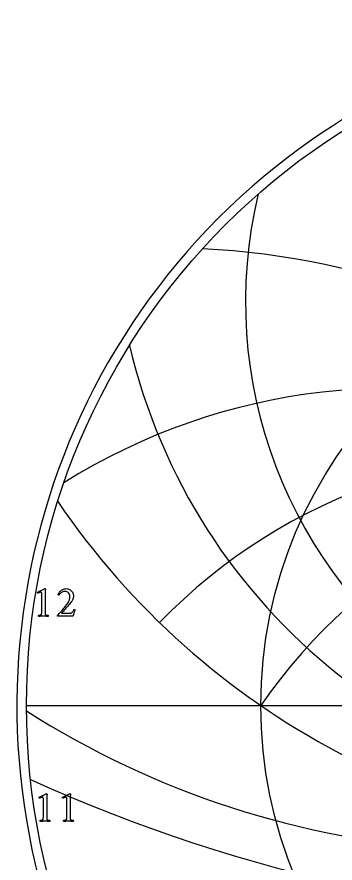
# Model space of a CAD drawing. Header units: millimetres. Extents: x -32.4 to 32.3, y -32.4 to 33.4.
# Drawn here: x -32.35 to -17.39, y -7.4 to 32.32 of the extents above; entities that cross this region are included whole.
import ezdxf

# ---------------------------------------------------------------- set-up
doc = ezdxf.new("R2010")
doc.units = ezdxf.units.MM
for name, color, linetype in [('CUT_OUTER', 1, 'Continuous'), ('ENGRAVE', 7, 'Continuous'), ('ENGRAVE_FINE', 8, 'Continuous'), ('TEXT', 5, 'Continuous')]:
    doc.layers.add(name, color=color, linetype=linetype)

msp = doc.modelspace()

# ---------------------------------------------------------------- linework, layer by layer
at = {"layer": 'CUT_OUTER'}
for centre, radius, start, end in [((-0.0002, -0.0001), 32.35, 127.26523, 87.73645), ((-0.0008, 0.0014), 32.3484, 92.26192, 127.26607)]:
    msp.add_arc(centre, radius, start, end, dxfattribs=at)
at = {"layer": 'ENGRAVE'}
msp.add_lwpolyline([(-31.9, 0), (31.9, 0)], dxfattribs=at)
for radius in [31.9, 20.8814]:
    msp.add_circle((0, 0), radius, dxfattribs=at)
for centre, radius, start, end in [((0, 18.9436), 21.6001, 166.41795, 13.58205), ((0, 23.2536), 27.7874, 193.20712, 346.79288), ((0, -14.3514), 25.3376, 34.5, 145.5), ((0, -14.3514), 25.3376, 34.5, 145.5), ((0, 30.3826), 36.8665, 214.36875, 325.63125), ((-9.3916, 35.0498), 41.8656, 237.47875, 266.57752)]:
    msp.add_arc(centre, radius, start, end, dxfattribs=at)
at = {"layer": 'ENGRAVE_FINE'}
for centre, radius, start, end in [((-25.3376, -14.3514), 35.8328, 14.65792, 87.25322), ((-25.3376, -14.3514), 35.8328, 14.65792, 87.25322), ((-14.6287, -14.3514), 29.2574, 20.32714, 122.01034), ((-14.6287, -14.3514), 29.2574, 20.32714, 122.01034), ((-6.7892, -14.3514), 26.2314, 26.80301, 135.93736), ((-6.7892, -14.3514), 26.2314, 26.80301, 135.93736), ((0, 66.8595), 77.157, 245.733951, 294.266049)]:
    msp.add_arc(centre, radius, start, end, dxfattribs=at)
at = {"layer": 'TEXT'}
for points in [[(-31.1817, 4.4211), (-31.1817, 5.2396), (-31.1823, 5.2597), (-31.184, 5.2764), (-31.187, 5.2898), (-31.191, 5.2997), (-31.1965, 5.307), (-31.2037, 5.3122), (-31.2126, 5.3153), (-31.2232, 5.3163), (-31.2361, 5.3153), (-31.2522, 5.3124), (-31.2713, 5.3076), (-31.2936, 5.3008), (-31.316, 5.2933), (-31.3356, 5.2865), (-31.3523, 5.2804), (-31.3661, 5.2749), (-31.3743, 5.2825), (-31.3801, 5.2909), (-31.3836, 5.3001), (-31.3848, 5.3101), (-31.3848, 5.3102), (-31.3848, 5.3106), (-31.3848, 5.3113), (-31.3848, 5.3122), (-31.3845, 5.3159), (-31.3838, 5.3189), (-31.3825, 5.3211), (-31.3807, 5.3225), (-31.3394, 5.3412), (-31.2985, 5.3601), (-31.2581, 5.3791), (-31.218, 5.3982), (-31.1798, 5.4165), (-31.1449, 5.4331), (-31.1135, 5.4481), (-31.0854, 5.4614), (-31.0621, 5.4723), (-31.0452, 5.48), (-31.0347, 5.4847), (-31.0304, 5.4862), (-31.0263, 5.4862), (-31.0215, 5.4855), (-31.0175, 5.4831), (-31.0143, 5.4792), (-31.0118, 5.4738), (-31.0098, 5.4678), (-31.0082, 5.4624), (-31.0067, 5.4575), (-31.0056, 5.4531), (-31.0061, 5.4499), (-31.0076, 5.4404), (-31.0102, 5.4245), (-31.0139, 5.4023), (-31.0175, 5.3743), (-31.0201, 5.3409), (-31.0216, 5.3023), (-31.0222, 5.2583), (-31.0222, 4.4211), (-31.0221, 4.3987), (-31.0219, 4.3771), (-31.0216, 4.3562), (-31.0211, 4.3361), (-31.0201, 4.3174), (-31.0183, 4.3004), (-31.0155, 4.2852), (-31.0118, 4.2719), (-31.0083, 4.2668), (-31.0019, 4.2621), (-30.9928, 4.2575), (-30.9807, 4.2532), (-30.967, 4.2494), (-30.953, 4.2463), (-30.9386, 4.2437), (-30.9237, 4.2418), (-30.9098, 4.2405), (-30.8981, 4.2395), (-30.8886, 4.2389), (-30.8812, 4.2387), (-30.8785, 4.2338), (-30.8763, 4.2273), (-30.8748, 4.2193), (-30.874, 4.2097), (-30.8741, 4.2001), (-30.8753, 4.1921), (-30.8777, 4.1856), (-30.8812, 4.1807), (-30.9117, 4.1827), (-30.9408, 4.1846), (-30.9687, 4.1864), (-30.9952, 4.188), (-31.0216, 4.1893), (-31.0491, 4.1903), (-31.0776, 4.1909), (-31.1071, 4.1911), (-31.1355, 4.1909), (-31.1625, 4.1903), (-31.1883, 4.1893), (-31.2128, 4.188), (-31.2375, 4.1864), (-31.2641, 4.1846), (-31.2925, 4.1827), (-31.3226, 4.1807), (-31.3262, 4.1856), (-31.3286, 4.1921), (-31.3298, 4.2001), (-31.3299, 4.2097), (-31.329, 4.2193), (-31.3276, 4.2273), (-31.3254, 4.2338), (-31.3226, 4.2387), (-31.3153, 4.2389), (-31.3058, 4.2395), (-31.2941, 4.2405), (-31.2802, 4.2418), (-31.2653, 4.2437), (-31.2509, 4.2463), (-31.2368, 4.2494), (-31.2232, 4.2532), (-31.2112, 4.2575), (-31.2024, 4.2621), (-31.1967, 4.2668), (-31.1942, 4.2719), (-31.1904, 4.2852), (-31.1874, 4.3004), (-31.1852, 4.3174), (-31.1838, 4.3361), (-31.1829, 4.3562), (-31.1822, 4.3771), (-31.1818, 4.3987), (-31.1817, 4.4211)], [(-29.6109, 4.4895), (-29.6214, 4.4638), (-29.6322, 4.4364), (-29.6432, 4.4073), (-29.6545, 4.3765), (-29.6656, 4.3455), (-29.6762, 4.3157), (-29.6863, 4.287), (-29.6959, 4.2595), (-29.7045, 4.2347), (-29.7115, 4.2144), (-29.7169, 4.1985), (-29.7208, 4.1869), (-30.4212, 4.1869), (-30.4244, 4.1893), (-30.4277, 4.1924), (-30.4311, 4.1961), (-30.4347, 4.2004), (-30.4378, 4.2049), (-30.4401, 4.209), (-30.4415, 4.2126), (-30.4419, 4.2159), (-30.3992, 4.2641), (-30.3559, 4.3133), (-30.3121, 4.3636), (-30.2679, 4.4149), (-30.2238, 4.4666), (-30.1808, 4.518), (-30.1389, 4.5691), (-30.0979, 4.62), (-30.0589, 4.6698), (-30.0228, 4.7174), (-29.9895, 4.763), (-29.9591, 4.8065), (-29.9308, 4.8507), (-29.9081, 4.892), (-29.8909, 4.9305), (-29.8793, 4.9661), (-29.8716, 5.0007), (-29.8661, 5.036), (-29.8628, 5.0722), (-29.8617, 5.1091), (-29.8656, 5.1588), (-29.8775, 5.2044), (-29.8972, 5.2459), (-29.9249, 5.2832), (-29.9586, 5.314), (-29.9966, 5.336), (-30.0389, 5.3492), (-30.0855, 5.3536), (-30.1246, 5.3514), (-30.1611, 5.3448), (-30.1951, 5.3338), (-30.2264, 5.3184), (-30.255, 5.3004), (-30.2808, 5.2816), (-30.3037, 5.262), (-30.3238, 5.2417), (-30.3409, 5.2223), (-30.3549, 5.2054), (-30.3658, 5.1912), (-30.3735, 5.1795), (-30.3798, 5.1804), (-30.3862, 5.1829), (-30.3928, 5.1871), (-30.3994, 5.193), (-30.4053, 5.1993), (-30.4095, 5.2047), (-30.4121, 5.2091), (-30.4129, 5.2127), (-30.4084, 5.2236), (-30.4013, 5.2378), (-30.3913, 5.2552), (-30.3787, 5.2759), (-30.3634, 5.2984), (-30.3453, 5.3215), (-30.3245, 5.3451), (-30.301, 5.3692), (-30.2752, 5.3926), (-30.2474, 5.4142), (-30.2177, 5.434), (-30.186, 5.452), (-30.1524, 5.467), (-30.1168, 5.4777), (-30.0793, 5.4841), (-30.0399, 5.4862), (-29.9923, 5.4832), (-29.9469, 5.4741), (-29.9037, 5.4588), (-29.8627, 5.4375), (-29.8249, 5.4114), (-29.7912, 5.3819), (-29.7617, 5.3488), (-29.7363, 5.3122), (-29.7159, 5.2732), (-29.7013, 5.2329), (-29.6926, 5.1913), (-29.6897, 5.1485), (-29.6916, 5.1056), (-29.6975, 5.064), (-29.7072, 5.0237), (-29.7208, 4.9848), (-29.7377, 4.9471), (-29.7576, 4.9107), (-29.7802, 4.8756), (-29.8057, 4.8418), (-29.8419, 4.7975), (-29.8801, 4.7519), (-29.9202, 4.7048), (-29.9622, 4.6563), (-30.0046, 4.6079), (-30.0459, 4.561), (-30.0859, 4.5156), (-30.1249, 4.4719), (-30.1613, 4.431), (-30.1938, 4.3944), (-30.2224, 4.3621), (-30.2471, 4.3341), (-29.8451, 4.3341), (-29.8164, 4.3365), (-29.7905, 4.3436), (-29.7672, 4.3556), (-29.7467, 4.3724), (-29.7278, 4.3941), (-29.7096, 4.4208), (-29.6921, 4.4526), (-29.6752, 4.4895), (-29.6722, 4.4949), (-29.6674, 4.4988), (-29.6608, 4.5011), (-29.6524, 4.5019), (-29.6488, 4.5017), (-29.6441, 4.5009), (-29.6384, 4.4996), (-29.6317, 4.4978), (-29.6249, 4.4957), (-29.6192, 4.4936), (-29.6146, 4.4916), (-29.6109, 4.4895)], [(-31.106, -5.204), (-31.106, -4.3855), (-31.1066, -4.3654), (-31.1083, -4.3487), (-31.1113, -4.3354), (-31.1153, -4.3254), (-31.1208, -4.3182), (-31.128, -4.313), (-31.1369, -4.3099), (-31.1475, -4.3088), (-31.1604, -4.3098), (-31.1765, -4.3127), (-31.1956, -4.3176), (-31.2179, -4.3244), (-31.2403, -4.3318), (-31.2599, -4.3386), (-31.2766, -4.3448), (-31.2904, -4.3503), (-31.2986, -4.3426), (-31.3044, -4.3342), (-31.3079, -4.325), (-31.3091, -4.3151), (-31.3091, -4.3149), (-31.3091, -4.3145), (-31.3091, -4.3139), (-31.3091, -4.313), (-31.3088, -4.3092), (-31.3081, -4.3062), (-31.3068, -4.304), (-31.305, -4.3026), (-31.2637, -4.2839), (-31.2228, -4.2651), (-31.1824, -4.2461), (-31.1423, -4.227), (-31.1041, -4.2087), (-31.0692, -4.192), (-31.0378, -4.1771), (-31.0097, -4.1638), (-30.9864, -4.1529), (-30.9695, -4.1451), (-30.959, -4.1405), (-30.9547, -4.1389), (-30.9506, -4.1389), (-30.9458, -4.1397), (-30.9418, -4.142), (-30.9386, -4.1459), (-30.9361, -4.1513), (-30.9341, -4.1573), (-30.9325, -4.1627), (-30.931, -4.1677), (-30.9299, -4.1721), (-30.9304, -4.1752), (-30.9319, -4.1848), (-30.9345, -4.2006), (-30.9382, -4.2228), (-30.9418, -4.2509), (-30.9444, -4.2842), (-30.9459, -4.3229), (-30.9465, -4.3669), (-30.9465, -5.204), (-30.9464, -5.2265), (-30.9462, -5.2481), (-30.9459, -5.2689), (-30.9454, -5.289), (-30.9444, -5.3078), (-30.9426, -5.3248), (-30.9398, -5.3399), (-30.9361, -5.3533), (-30.9326, -5.3583), (-30.9262, -5.3631), (-30.9171, -5.3676), (-30.905, -5.3719), (-30.8913, -5.3757), (-30.8773, -5.3789), (-30.8629, -5.3814), (-30.848, -5.3833), (-30.8341, -5.3847), (-30.8224, -5.3856), (-30.8129, -5.3862), (-30.8055, -5.3864), (-30.8028, -5.3913), (-30.8006, -5.3978), (-30.7991, -5.4058), (-30.7983, -5.4154), (-30.7984, -5.425), (-30.7996, -5.433), (-30.802, -5.4395), (-30.8055, -5.4444), (-30.836, -5.4424), (-30.8651, -5.4405), (-30.893, -5.4388), (-30.9195, -5.4372), (-30.9459, -5.4358), (-30.9734, -5.4348), (-31.0019, -5.4343), (-31.0314, -5.4341), (-31.0598, -5.4343), (-31.0868, -5.4348), (-31.1126, -5.4358), (-31.1371, -5.4372), (-31.1618, -5.4388), (-31.1884, -5.4405), (-31.2168, -5.4424), (-31.2469, -5.4444), (-31.2505, -5.4395), (-31.2529, -5.433), (-31.2541, -5.425), (-31.2542, -5.4154), (-31.2533, -5.4058), (-31.2519, -5.3978), (-31.2497, -5.3913), (-31.2469, -5.3864), (-31.2396, -5.3862), (-31.2301, -5.3856), (-31.2184, -5.3847), (-31.2044, -5.3833), (-31.1896, -5.3814), (-31.1752, -5.3789), (-31.1611, -5.3757), (-31.1475, -5.3719), (-31.1355, -5.3676), (-31.1267, -5.3631), (-31.121, -5.3583), (-31.1185, -5.3533), (-31.1147, -5.3399), (-31.1117, -5.3248), (-31.1095, -5.3078), (-31.1081, -5.289), (-31.1072, -5.2689), (-31.1065, -5.2481), (-31.1061, -5.2265), (-31.106, -5.204)], [(-30.0036, -5.204), (-30.0036, -4.3855), (-30.0042, -4.3654), (-30.0059, -4.3487), (-30.0088, -4.3354), (-30.0129, -4.3254), (-30.0184, -4.3182), (-30.0256, -4.313), (-30.0345, -4.3099), (-30.045, -4.3088), (-30.058, -4.3098), (-30.074, -4.3127), (-30.0932, -4.3176), (-30.1155, -4.3244), (-30.1379, -4.3318), (-30.1574, -4.3386), (-30.1741, -4.3448), (-30.188, -4.3503), (-30.1962, -4.3426), (-30.202, -4.3342), (-30.2055, -4.325), (-30.2067, -4.3151), (-30.2067, -4.3149), (-30.2067, -4.3145), (-30.2067, -4.3139), (-30.2067, -4.313), (-30.2064, -4.3092), (-30.2056, -4.3062), (-30.2043, -4.304), (-30.2025, -4.3026), (-30.1613, -4.2839), (-30.1204, -4.2651), (-30.0799, -4.2461), (-30.0398, -4.227), (-30.0016, -4.2087), (-29.9668, -4.192), (-29.9353, -4.1771), (-29.9072, -4.1638), (-29.884, -4.1529), (-29.8671, -4.1451), (-29.8565, -4.1405), (-29.8523, -4.1389), (-29.8482, -4.1389), (-29.8434, -4.1397), (-29.8393, -4.142), (-29.8361, -4.1459), (-29.8337, -4.1513), (-29.8317, -4.1573), (-29.83, -4.1627), (-29.8286, -4.1677), (-29.8274, -4.1721), (-29.828, -4.1752), (-29.8295, -4.1848), (-29.8321, -4.2006), (-29.8357, -4.2228), (-29.8393, -4.2509), (-29.8419, -4.2842), (-29.8435, -4.3229), (-29.844, -4.3669), (-29.844, -5.204), (-29.8439, -5.2265), (-29.8438, -5.2481), (-29.8434, -5.2689), (-29.843, -5.289), (-29.842, -5.3078), (-29.8401, -5.3248), (-29.8373, -5.3399), (-29.8337, -5.3533), (-29.8302, -5.3583), (-29.8238, -5.3631), (-29.8146, -5.3676), (-29.8026, -5.3719), (-29.7889, -5.3757), (-29.7749, -5.3789), (-29.7604, -5.3814), (-29.7456, -5.3833), (-29.7317, -5.3847), (-29.7199, -5.3856), (-29.7104, -5.3862), (-29.7031, -5.3864), (-29.7003, -5.3913), (-29.6982, -5.3978), (-29.6967, -5.4058), (-29.6958, -5.4154), (-29.6959, -5.425), (-29.6971, -5.433), (-29.6995, -5.4395), (-29.7031, -5.4444), (-29.7335, -5.4424), (-29.7627, -5.4405), (-29.7905, -5.4388), (-29.8171, -5.4372), (-29.8435, -5.4358), (-29.871, -5.4348), (-29.8994, -5.4343), (-29.929, -5.4341), (-29.9573, -5.4343), (-29.9844, -5.4348), (-30.0102, -5.4358), (-30.0347, -5.4372), (-30.0594, -5.4388), (-30.0859, -5.4405), (-30.1143, -5.4424), (-30.1445, -5.4444), (-30.1481, -5.4395), (-30.1504, -5.433), (-30.1517, -5.425), (-30.1517, -5.4154), (-30.1509, -5.4058), (-30.1494, -5.3978), (-30.1473, -5.3913), (-30.1445, -5.3864), (-30.1372, -5.3862), (-30.1277, -5.3856), (-30.1159, -5.3847), (-30.102, -5.3833), (-30.0872, -5.3814), (-30.0727, -5.3789), (-30.0587, -5.3757), (-30.045, -5.3719), (-30.0331, -5.3676), (-30.0243, -5.3631), (-30.0186, -5.3583), (-30.016, -5.3533), (-30.0123, -5.3399), (-30.0093, -5.3248), (-30.0071, -5.3078), (-30.0056, -5.289), (-30.0047, -5.2689), (-30.0041, -5.2481), (-30.0037, -5.2265), (-30.0036, -5.204)]]:
    msp.add_lwpolyline(points, close=True, dxfattribs=at)

doc.saveas('drawing.dxf')
